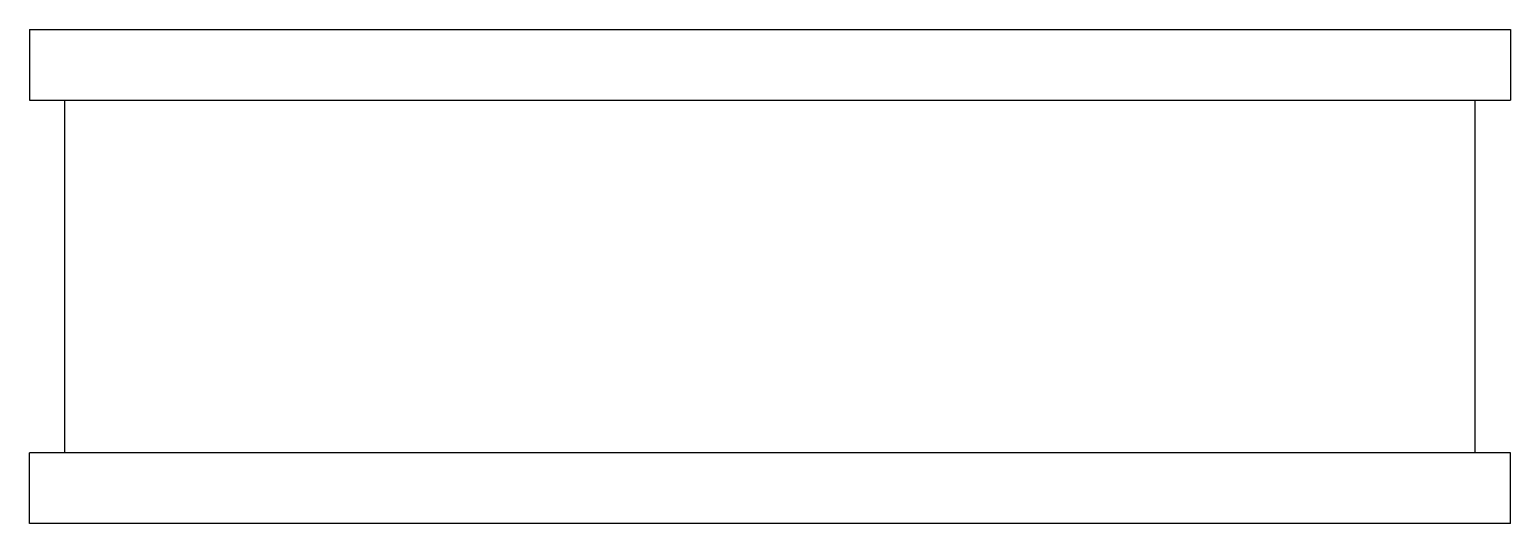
# Paper-space layout '_Top' of a CAD drawing. Header units: inches. Extents: x -10.5 to 10.5, y -6 to 1.
import ezdxf

# ---------------------------------------------------------------- set-up
doc = ezdxf.new("R2010")
doc.units = ezdxf.units.IN
doc.header["$MEASUREMENT"] = 0

psp = doc.layouts.new('_Top')

# ---------------------------------------------------------------- linework, layer by layer
at = {"color": 7, "linetype": 'Continuous', "lineweight": 25}
for p, q in [((-10.5, 1), (10.5, 1)), ((-10.5, 1), (-10.5, 0)), ((10.5, 1), (10.5, 0)), ((-10.5, 0), (10.5, 0)), ((-10, -5), (-10, 0)), ((10, -5), (10, 0)), ((-10.5, -6), (-10.5, -5)), ((10.5, -5), (-10.5, -5)), ((10.5, -6), (10.5, -5)), ((10.5, -6), (-10.5, -6))]:
    psp.add_line(p, q, dxfattribs=at)

doc.saveas('drawing.dxf')
